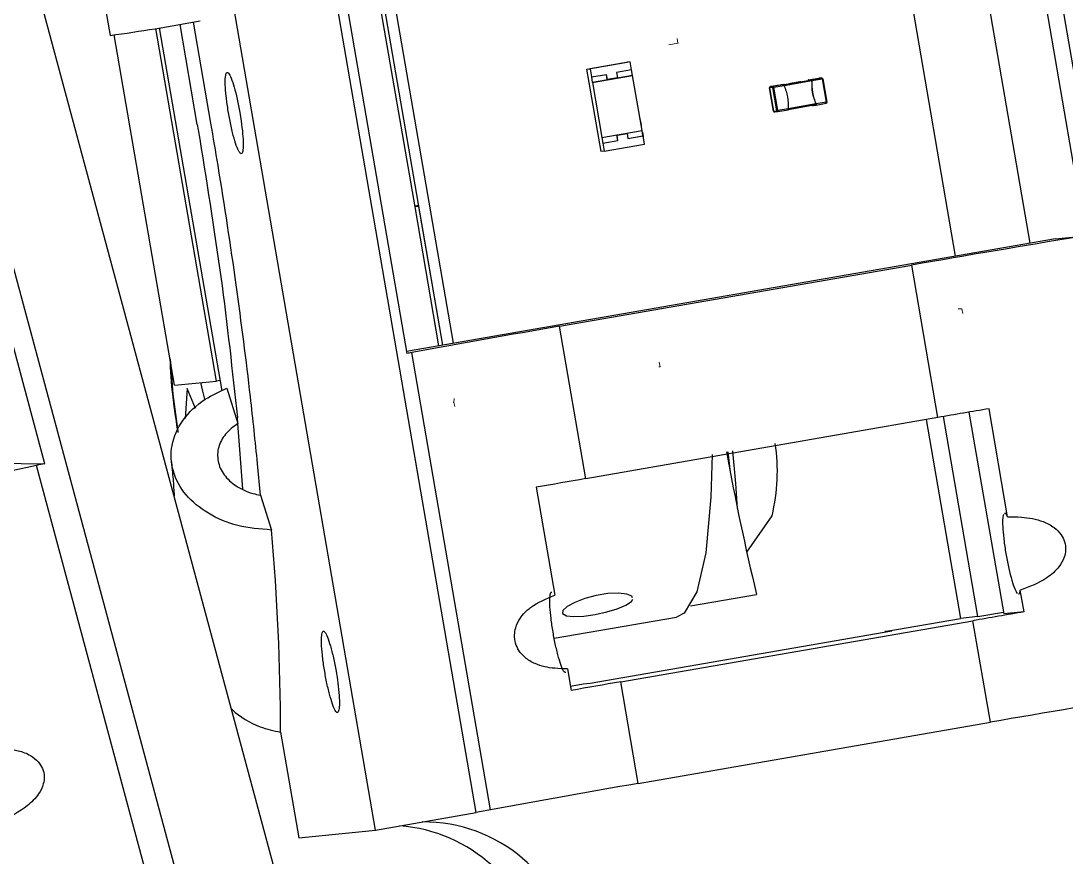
# Model space of a CAD drawing. Header units: millimetres. Extents: x 15 to 1184, y 5 to 836.
# Drawn here: x 813.7 to 833.98, y 595.24 to 611.46 of the extents above; entities that cross this region are included whole.
import ezdxf

# ---------------------------------------------------------------- set-up
doc = ezdxf.new("R2010")
doc.units = ezdxf.units.MM
doc.header["$PDSIZE"] = -1
doc.layers.get('0').update_dxf_attribs({"lineweight": 18})

msp = doc.modelspace()

# ---------------------------------------------------------------- linework, layer by layer
at = {"color": 7, "linetype": 'Continuous', "lineweight": 25}
for p, q in [((834.362, 607.296), (831.476, 624.049)), ((836.194, 598.476), (831.782, 624.098)), ((833.278, 607.151), (830.387, 623.939)), ((818.298, 621.762), (821.184, 605.009)), ((822.528, 596.104), (818.116, 621.726)), ((820.576, 595.765), (816.414, 619.928)), ((819.409, 619.491), (821.875, 605.172)), ((822.089, 605.209), (819.626, 619.513)), ((814.163, 602.872), (809.772, 619.186)), ((816.883, 594.304), (810.166, 619.254)), ((818.658, 594.867), (812.324, 618.397)), ((821.344, 607.856), (819.511, 618.499)), ((830.228, 616.175), (831.826, 606.899)), ((815.09, 613.152), (815.43, 611.182)), ((817.385, 609.479), (817.047, 611.441)), ((817.492, 604.476), (816.313, 611.318)), ((816.38, 611.329), (817.593, 604.287)), ((817.12, 609.452), (816.785, 611.396)), ((816.679, 604.394), (815.509, 611.19)), ((824.678, 610.527), (825.459, 610.662)), ((825.52, 610.669), (824.739, 610.533)), ((825.52, 610.669), (825.459, 610.662)), ((825.547, 610.511), (825.52, 610.669)), ((824.678, 610.527), (824.739, 610.533)), ((824.722, 610.271), (824.678, 610.527)), ((824.739, 610.533), (824.766, 610.375)), ((824.766, 610.375), (825.059, 610.426)), ((824.784, 610.267), (825.565, 610.402)), ((825.566, 610.402), (824.785, 610.267)), ((825.075, 610.327), (825.058, 610.426)), ((825.076, 610.328), (825.059, 610.426)), ((825.547, 610.511), (825.254, 610.46)), ((825.254, 610.46), (825.271, 610.361)), ((825.565, 610.402), (825.546, 610.511)), ((825.566, 610.402), (825.565, 610.402)), ((825.749, 609.338), (825.566, 610.402)), ((824.724, 610.271), (824.722, 610.271)), ((824.91, 609.187), (824.724, 610.271)), ((824.766, 610.375), (824.765, 610.375)), ((824.765, 610.375), (824.784, 610.267)), ((824.784, 610.267), (824.785, 610.267)), ((824.785, 610.267), (824.968, 609.203)), ((825.076, 610.328), (825.075, 610.327)), ((825.271, 610.361), (825.076, 610.328)), ((828.239, 610.19), (828.437, 610.224)), ((828.301, 610.196), (828.239, 610.19)), ((828.499, 610.23), (828.301, 610.196)), ((828.307, 610.176), (828.505, 610.211)), ((828.501, 610.22), (829.041, 610.314)), ((828.501, 610.22), (828.505, 610.211)), ((828.504, 610.211), (829.044, 610.305)), ((828.505, 610.222), (828.504, 610.232)), ((828.505, 610.226), (828.975, 610.307)), ((828.611, 610.243), (828.621, 610.245)), ((828.621, 610.244), (828.611, 610.242)), ((828.614, 610.244), (828.611, 610.243)), ((828.611, 610.243), (828.611, 610.242)), ((828.616, 610.244), (828.614, 610.244)), ((828.625, 610.245), (828.616, 610.244)), ((828.624, 610.245), (828.617, 610.244)), ((828.617, 610.244), (828.621, 610.245)), ((828.621, 610.245), (828.621, 610.244)), ((828.621, 610.245), (828.624, 610.245)), ((828.621, 610.245), (828.622, 610.245)), ((828.624, 610.244), (828.621, 610.244)), ((828.622, 610.245), (828.622, 610.245)), ((828.622, 610.245), (828.624, 610.245)), ((828.624, 610.245), (828.629, 610.246)), ((828.629, 610.245), (828.624, 610.244)), ((828.624, 610.244), (828.624, 610.245)), ((828.626, 610.246), (828.625, 610.245)), ((828.629, 610.246), (828.626, 610.246)), ((828.629, 610.246), (828.629, 610.245)), ((828.631, 610.246), (828.631, 610.246)), ((828.633, 610.246), (828.633, 610.247)), ((828.634, 610.247), (828.635, 610.247)), ((828.637, 610.247), (828.634, 610.247)), ((828.635, 610.247), (828.641, 610.248)), ((828.637, 610.246), (828.643, 610.247)), ((828.64, 610.248), (828.65, 610.249)), ((828.65, 610.248), (828.64, 610.247)), ((828.64, 610.248), (828.64, 610.247)), ((828.643, 610.248), (828.64, 610.248)), ((828.645, 610.249), (828.643, 610.248)), ((828.646, 610.249), (828.643, 610.249)), ((828.643, 610.248), (828.645, 610.249)), ((828.646, 610.249), (828.643, 610.248)), ((828.649, 610.248), (828.643, 610.247)), ((828.644, 610.249), (828.646, 610.249)), ((828.644, 610.248), (828.644, 610.249)), ((828.654, 610.25), (828.645, 610.249)), ((828.653, 610.25), (828.646, 610.249)), ((828.646, 610.249), (828.65, 610.249)), ((828.648, 610.249), (828.646, 610.249)), ((828.648, 610.249), (828.649, 610.248)), ((828.66, 610.252), (828.65, 610.25)), ((828.65, 610.25), (828.658, 610.251)), ((828.658, 610.25), (828.65, 610.249)), ((828.65, 610.249), (828.653, 610.25)), ((828.65, 610.249), (828.651, 610.25)), ((828.65, 610.25), (828.65, 610.25)), ((828.65, 610.25), (828.65, 610.249)), ((828.653, 610.249), (828.65, 610.248)), ((828.65, 610.249), (828.65, 610.249)), ((828.65, 610.249), (828.65, 610.248)), ((828.651, 610.25), (828.651, 610.25)), ((828.651, 610.25), (828.653, 610.25)), ((828.652, 610.25), (828.655, 610.251)), ((828.659, 610.251), (828.652, 610.25)), ((828.659, 610.25), (828.652, 610.249)), ((828.652, 610.25), (828.653, 610.249)), ((828.652, 610.25), (828.653, 610.25)), ((828.652, 610.25), (828.652, 610.25)), ((828.652, 610.25), (828.652, 610.249)), ((828.652, 610.25), (828.652, 610.249)), ((828.652, 610.249), (828.652, 610.249)), ((828.663, 610.251), (828.653, 610.249)), ((828.653, 610.25), (828.658, 610.251)), ((828.658, 610.25), (828.653, 610.249)), ((828.653, 610.249), (828.653, 610.25)), ((828.653, 610.25), (828.653, 610.249)), ((828.653, 610.249), (828.653, 610.249)), ((828.654, 610.25), (828.655, 610.251)), ((828.655, 610.251), (828.654, 610.25)), ((828.655, 610.25), (828.654, 610.25)), ((828.658, 610.251), (828.655, 610.25)), ((828.658, 610.251), (828.663, 610.252)), ((828.658, 610.251), (828.658, 610.25)), ((828.66, 610.251), (828.658, 610.251)), ((828.658, 610.251), (828.659, 610.251)), ((828.658, 610.251), (828.659, 610.251)), ((828.658, 610.25), (828.658, 610.251)), ((828.659, 610.25), (828.658, 610.25)), ((828.659, 610.251), (828.66, 610.251)), ((828.659, 610.251), (828.659, 610.25)), ((828.66, 610.25), (828.659, 610.25)), ((828.663, 610.252), (828.66, 610.252)), ((828.66, 610.251), (828.66, 610.25)), ((828.662, 610.251), (828.662, 610.252)), ((828.663, 610.252), (828.664, 610.252)), ((828.666, 610.252), (828.663, 610.252)), ((828.663, 610.252), (828.663, 610.251)), ((828.664, 610.252), (828.67, 610.253)), ((828.665, 610.252), (828.667, 610.253)), ((828.669, 610.253), (828.665, 610.252)), ((828.668, 610.252), (828.665, 610.251)), ((828.665, 610.252), (828.665, 610.251)), ((828.666, 610.251), (828.672, 610.252)), ((828.667, 610.253), (828.668, 610.252)), ((828.667, 610.253), (828.67, 610.253)), ((828.67, 610.252), (828.668, 610.252)), ((828.675, 610.254), (828.669, 610.253)), ((828.67, 610.253), (828.673, 610.253)), ((828.67, 610.253), (828.67, 610.252)), ((828.67, 610.253), (828.671, 610.253)), ((828.67, 610.253), (828.67, 610.253)), ((828.67, 610.252), (828.67, 610.253)), ((828.67, 610.252), (828.67, 610.252)), ((828.671, 610.252), (828.67, 610.252)), ((828.67, 610.252), (828.673, 610.252)), ((828.678, 610.255), (828.671, 610.254)), ((828.671, 610.254), (828.672, 610.254)), ((828.671, 610.253), (828.676, 610.254)), ((828.672, 610.253), (828.671, 610.253)), ((828.676, 610.253), (828.671, 610.252)), ((828.671, 610.253), (828.671, 610.252)), ((828.672, 610.254), (828.674, 610.254)), ((828.672, 610.253), (828.678, 610.254)), ((828.675, 610.254), (828.672, 610.253)), ((828.678, 610.253), (828.672, 610.252)), ((828.673, 610.253), (828.675, 610.254)), ((828.673, 610.252), (828.675, 610.253)), ((828.673, 610.252), (828.673, 610.253)), ((828.675, 610.254), (828.674, 610.254)), ((828.674, 610.254), (828.676, 610.254)), ((828.676, 610.253), (828.674, 610.253)), ((828.678, 610.254), (828.675, 610.254)), ((828.676, 610.254), (828.678, 610.255)), ((828.679, 610.254), (828.676, 610.253)), ((828.676, 610.254), (828.676, 610.253)), ((828.676, 610.254), (828.676, 610.253)), ((828.68, 610.255), (828.678, 610.255)), ((828.678, 610.255), (828.68, 610.255)), ((828.678, 610.255), (828.679, 610.254)), ((828.678, 610.254), (828.678, 610.253)), ((828.689, 610.256), (828.679, 610.255)), ((828.679, 610.255), (828.687, 610.256)), ((828.687, 610.255), (828.679, 610.254)), ((828.679, 610.255), (828.679, 610.255)), ((828.679, 610.255), (828.679, 610.254)), ((828.679, 610.255), (828.679, 610.254)), ((828.679, 610.254), (828.679, 610.254)), ((828.68, 610.254), (828.679, 610.254)), ((828.68, 610.255), (828.684, 610.256)), ((828.684, 610.256), (828.68, 610.255)), ((828.68, 610.255), (828.683, 610.256)), ((828.684, 610.256), (828.68, 610.255)), ((828.683, 610.255), (828.68, 610.254)), ((828.68, 610.255), (828.68, 610.255)), ((828.68, 610.255), (828.681, 610.254)), ((828.68, 610.255), (828.68, 610.254)), ((828.68, 610.255), (828.68, 610.254)), ((828.681, 610.254), (828.68, 610.254)), ((828.689, 610.256), (828.681, 610.255)), ((828.681, 610.255), (828.688, 610.256)), ((828.688, 610.256), (828.681, 610.255)), ((828.688, 610.255), (828.681, 610.254)), ((828.684, 610.255), (828.681, 610.254)), ((828.681, 610.255), (828.682, 610.254)), ((828.681, 610.255), (828.682, 610.255)), ((828.681, 610.255), (828.681, 610.255)), ((828.681, 610.255), (828.681, 610.254)), ((828.681, 610.255), (828.681, 610.254)), ((828.681, 610.255), (828.681, 610.254)), ((828.681, 610.254), (828.681, 610.254)), ((828.682, 610.255), (828.692, 610.257)), ((828.692, 610.256), (828.682, 610.254)), ((828.685, 610.256), (828.682, 610.255)), ((828.682, 610.255), (828.682, 610.254)), ((828.682, 610.254), (828.682, 610.254)), ((828.683, 610.256), (828.686, 610.256)), ((828.683, 610.256), (828.683, 610.255)), ((828.686, 610.255), (828.683, 610.255)), ((828.684, 610.256), (828.688, 610.256)), ((828.684, 610.256), (828.688, 610.256)), ((828.686, 610.256), (828.684, 610.256)), ((828.688, 610.256), (828.684, 610.256)), ((828.684, 610.256), (828.684, 610.255)), ((828.684, 610.256), (828.684, 610.255)), ((828.688, 610.255), (828.684, 610.255)), ((828.688, 610.255), (828.684, 610.255)), ((828.688, 610.256), (828.685, 610.256)), ((828.686, 610.256), (828.686, 610.255)), ((828.686, 610.256), (828.686, 610.255)), ((828.686, 610.256), (828.686, 610.255)), ((828.687, 610.256), (828.688, 610.256)), ((828.687, 610.255), (828.687, 610.256)), ((828.688, 610.255), (828.687, 610.255)), ((828.688, 610.256), (828.689, 610.257)), ((828.689, 610.257), (828.688, 610.256)), ((828.688, 610.256), (828.689, 610.256)), ((828.688, 610.256), (828.688, 610.255)), ((828.688, 610.256), (828.688, 610.256)), ((828.688, 610.256), (828.688, 610.255)), ((828.689, 610.255), (828.688, 610.255)), ((828.692, 610.257), (828.689, 610.256)), ((828.691, 610.257), (828.692, 610.257)), ((828.693, 610.257), (828.691, 610.257)), ((828.692, 610.256), (828.691, 610.256)), ((828.692, 610.257), (828.692, 610.256)), ((828.692, 610.257), (828.692, 610.256)), ((828.699, 610.258), (828.693, 610.257)), ((828.693, 610.257), (828.694, 610.257)), ((828.693, 610.257), (828.694, 610.256)), ((828.694, 610.257), (828.699, 610.258)), ((828.694, 610.257), (828.695, 610.258)), ((828.694, 610.257), (828.694, 610.257)), ((828.698, 610.258), (828.694, 610.257)), ((828.699, 610.257), (828.694, 610.256)), ((828.694, 610.256), (828.698, 610.257)), ((828.694, 610.256), (828.694, 610.257)), ((828.694, 610.256), (828.695, 610.257)), ((828.694, 610.256), (828.694, 610.256)), ((828.695, 610.258), (828.699, 610.258)), ((828.695, 610.258), (828.697, 610.258)), ((828.699, 610.257), (828.695, 610.257)), ((828.695, 610.257), (828.698, 610.257)), ((828.696, 610.257), (828.701, 610.258)), ((828.7, 610.258), (828.696, 610.257)), ((828.701, 610.257), (828.696, 610.256)), ((828.696, 610.257), (828.696, 610.257)), ((828.696, 610.257), (828.696, 610.256)), ((828.696, 610.257), (828.696, 610.256)), ((828.696, 610.256), (828.696, 610.256)), ((828.697, 610.258), (828.699, 610.258)), ((828.698, 610.258), (828.703, 610.259)), ((828.701, 610.259), (828.698, 610.258)), ((828.703, 610.258), (828.698, 610.257)), ((828.698, 610.257), (828.702, 610.258)), ((828.7, 610.258), (828.698, 610.258)), ((828.698, 610.257), (828.699, 610.257)), ((828.706, 610.259), (828.699, 610.258)), ((828.699, 610.258), (828.704, 610.259)), ((828.699, 610.258), (828.699, 610.257)), ((828.699, 610.258), (828.699, 610.257)), ((828.705, 610.259), (828.7, 610.258)), ((828.7, 610.258), (828.7, 610.259)), ((828.7, 610.258), (828.7, 610.257)), ((828.703, 610.259), (828.701, 610.259)), ((828.701, 610.258), (828.701, 610.257)), ((828.703, 610.259), (828.703, 610.259)), ((828.703, 610.259), (828.703, 610.259)), ((828.704, 610.259), (828.707, 610.259)), ((828.715, 610.261), (828.705, 610.259)), ((828.705, 610.259), (828.713, 610.261)), ((828.713, 610.26), (828.705, 610.258)), ((828.707, 610.259), (828.705, 610.259)), ((828.705, 610.259), (828.705, 610.259)), ((828.705, 610.259), (828.705, 610.258)), ((828.705, 610.258), (828.705, 610.258)), ((828.709, 610.26), (828.706, 610.259)), ((828.714, 610.261), (828.707, 610.26)), ((828.714, 610.26), (828.707, 610.259)), ((828.707, 610.26), (828.708, 610.259)), ((828.707, 610.26), (828.708, 610.26)), ((828.709, 610.26), (828.707, 610.26)), ((828.707, 610.26), (828.709, 610.26)), ((828.707, 610.26), (828.707, 610.26)), ((828.707, 610.26), (828.707, 610.259)), ((828.707, 610.26), (828.707, 610.259)), ((828.707, 610.259), (828.707, 610.259)), ((828.718, 610.26), (828.708, 610.259)), ((828.708, 610.26), (828.708, 610.259)), ((828.708, 610.26), (828.709, 610.26)), ((828.708, 610.259), (828.708, 610.259)), ((828.708, 610.259), (828.708, 610.258)), ((828.719, 610.262), (828.709, 610.26)), ((828.709, 610.26), (828.717, 610.261)), ((828.717, 610.26), (828.709, 610.259)), ((828.709, 610.26), (828.709, 610.26)), ((828.709, 610.26), (828.709, 610.259)), ((828.709, 610.26), (828.709, 610.259)), ((828.709, 610.259), (828.709, 610.259)), ((828.71, 610.259), (828.71, 610.26)), ((828.713, 610.261), (828.714, 610.261)), ((828.713, 610.26), (828.713, 610.261)), ((828.714, 610.26), (828.713, 610.26)), ((828.714, 610.261), (828.715, 610.261)), ((828.714, 610.261), (828.714, 610.26)), ((828.715, 610.26), (828.714, 610.26)), ((828.718, 610.261), (828.715, 610.261)), ((828.717, 610.261), (828.72, 610.261)), ((828.717, 610.26), (828.717, 610.261)), ((828.72, 610.26), (828.717, 610.26)), ((828.718, 610.261), (828.718, 610.26)), ((828.722, 610.262), (828.719, 610.262)), ((828.72, 610.261), (828.722, 610.262)), ((828.722, 610.261), (828.72, 610.26)), ((828.72, 610.261), (828.72, 610.26)), ((828.722, 610.262), (828.722, 610.261)), ((828.734, 610.264), (828.734, 610.263)), ((828.734, 610.263), (828.734, 610.264)), ((828.743, 610.266), (828.743, 610.265)), ((828.758, 610.269), (828.75, 610.267)), ((828.751, 610.267), (828.751, 610.266)), ((828.752, 610.267), (828.758, 610.269)), ((828.758, 610.268), (828.752, 610.266)), ((828.752, 610.267), (828.752, 610.266)), ((828.757, 610.268), (828.755, 610.268)), ((828.758, 610.269), (828.759, 610.269)), ((828.758, 610.269), (828.758, 610.268)), ((828.759, 610.268), (828.758, 610.268)), ((828.778, 610.272), (828.759, 610.269)), ((828.759, 610.269), (828.765, 610.27)), ((828.759, 610.269), (828.76, 610.268)), ((828.759, 610.269), (828.759, 610.268)), ((828.765, 610.269), (828.76, 610.268)), ((828.76, 610.267), (828.76, 610.268)), ((828.763, 610.269), (828.763, 610.268)), ((828.765, 610.27), (828.782, 610.273)), ((828.783, 610.272), (828.765, 610.269)), ((828.765, 610.27), (828.765, 610.269)), ((828.778, 610.272), (828.778, 610.272)), ((828.778, 610.271), (828.778, 610.271)), ((828.78, 610.272), (828.78, 610.271)), ((828.782, 610.273), (828.783, 610.272)), ((828.791, 610.274), (828.791, 610.273)), ((828.794, 610.275), (828.794, 610.274)), ((828.804, 610.276), (828.796, 610.275)), ((828.796, 610.275), (828.802, 610.276)), ((828.802, 610.275), (828.796, 610.274)), ((828.796, 610.275), (828.796, 610.274)), ((828.802, 610.276), (828.805, 610.276)), ((828.802, 610.276), (828.802, 610.275)), ((828.805, 610.275), (828.802, 610.275)), ((828.805, 610.276), (828.805, 610.275)), ((828.806, 610.277), (828.806, 610.276)), ((828.816, 610.278), (828.816, 610.277)), ((828.82, 610.279), (828.82, 610.278)), ((828.825, 610.28), (828.825, 610.279)), ((828.973, 610.316), (828.975, 610.306)), ((828.977, 610.318), (829.176, 610.352)), ((829.04, 610.324), (829.238, 610.359)), ((829.045, 610.312), (829.045, 610.315)), ((829.046, 610.305), (829.244, 610.339)), ((829.046, 610.305), (829.046, 610.315)), ((829.238, 610.359), (829.176, 610.352)), ((829.177, 610.352), (829.176, 610.352)), ((829.176, 610.352), (829.177, 610.352)), ((829.239, 610.359), (829.177, 610.352)), ((829.238, 610.359), (829.239, 610.359)), ((829.244, 610.339), (829.322, 609.886)), ((829.339, 609.889), (829.261, 610.342)), ((829.261, 610.342), (829.261, 610.342)), ((828.222, 610.166), (828.3, 609.713)), ((828.223, 610.166), (828.222, 610.166)), ((828.285, 610.173), (828.223, 610.166)), ((828.301, 609.713), (828.223, 610.166)), ((828.363, 609.719), (828.285, 610.173)), ((828.385, 609.723), (828.307, 610.176)), ((829.123, 609.851), (828.582, 609.757)), ((828.582, 609.747), (829.123, 609.841)), ((829.057, 609.83), (829.058, 609.823)), ((829.322, 609.886), (829.124, 609.851)), ((829.125, 609.831), (829.323, 609.866)), ((829.127, 609.842), (829.125, 609.845)), ((828.3, 609.713), (828.301, 609.713)), ((828.301, 609.713), (828.363, 609.719)), ((828.322, 609.697), (828.384, 609.703)), ((828.583, 609.758), (828.385, 609.723)), ((828.386, 609.703), (828.584, 609.738)), ((828.589, 609.739), (828.587, 609.748)), ((817.12, 609.452), (817.137, 609.35)), ((825.71, 609.564), (825.711, 609.562)), ((825.711, 609.562), (825.711, 609.562)), ((825.711, 609.562), (825.712, 609.555)), ((825.712, 609.555), (825.712, 609.555)), ((825.712, 609.555), (825.712, 609.554)), ((825.72, 609.51), (825.723, 609.497)), ((825.72, 609.51), (825.72, 609.51)), ((825.722, 609.497), (825.723, 609.497)), ((825.724, 609.487), (825.724, 609.487)), ((825.724, 609.487), (825.728, 609.463)), ((825.724, 609.487), (825.724, 609.487)), ((825.728, 609.463), (825.728, 609.463)), ((825.729, 609.454), (825.73, 609.454)), ((825.73, 609.454), (825.732, 609.443)), ((825.739, 609.398), (825.74, 609.398)), ((825.739, 609.398), (825.74, 609.398)), ((825.74, 609.398), (825.741, 609.392)), ((825.74, 609.392), (825.741, 609.392)), ((824.909, 609.187), (824.91, 609.187)), ((824.953, 608.93), (824.909, 609.187)), ((824.909, 609.187), (824.91, 609.187)), ((824.968, 609.203), (824.967, 609.202)), ((824.967, 609.202), (824.986, 609.094)), ((824.968, 609.203), (825.749, 609.338)), ((825.261, 609.243), (825.457, 609.277)), ((825.263, 609.244), (825.261, 609.243)), ((825.278, 609.145), (825.261, 609.243)), ((825.263, 609.244), (825.458, 609.277)), ((825.28, 609.145), (825.263, 609.244)), ((825.458, 609.277), (825.457, 609.277)), ((825.458, 609.277), (825.475, 609.179)), ((825.475, 609.179), (825.768, 609.23)), ((825.475, 609.179), (825.767, 609.23)), ((825.767, 609.23), (825.748, 609.338)), ((825.754, 609.303), (825.755, 609.303)), ((825.762, 609.257), (825.765, 609.258)), ((825.768, 609.23), (825.767, 609.23)), ((825.795, 609.072), (825.768, 609.23)), ((825.77, 609.218), (825.771, 609.218)), ((824.986, 609.094), (825.278, 609.145)), ((824.986, 609.094), (824.987, 609.094)), ((824.987, 609.094), (825.28, 609.145)), ((824.987, 609.094), (825.014, 608.937)), ((825.014, 608.937), (825.795, 609.072)), ((825.278, 609.145), (825.28, 609.145)), ((825.014, 608.937), (824.953, 608.93)), ((821.409, 607.882), (821.342, 607.87)), ((821.412, 607.863), (821.344, 607.856)), ((821.808, 605.16), (821.344, 607.856)), ((821.412, 607.863), (821.875, 605.172)), ((833.773, 607.237), (821.176, 605.05)), ((833.773, 607.237), (834.362, 607.296)), ((824.147, 605.539), (830.98, 606.725)), ((831.489, 603.768), (830.98, 606.725)), ((824.656, 602.582), (824.147, 605.539)), ((822.809, 596.159), (821.282, 605.028)), ((816.679, 604.394), (817.492, 604.476)), ((816.922, 604.333), (816.885, 603.751)), ((817.086, 603.944), (816.922, 604.333)), ((817.558, 604.488), (817.492, 604.476)), ((817.693, 604.339), (817.908, 603.653)), ((832.842, 601.844), (832.481, 603.939)), ((817.908, 603.653), (817.897, 603.771)), ((831.489, 603.768), (824.656, 602.582)), ((831.261, 603.729), (831.925, 599.872)), ((832.264, 599.907), (831.596, 603.787)), ((832.09, 603.872), (832.765, 599.957)), ((818.002, 602.383), (817.908, 603.653)), ((827.415, 603.105), (827.449, 602.757)), ((812.508, 602.893), (814.163, 602.872)), ((816.324, 594.202), (813.999, 602.839)), ((818.345, 602.261), (818.289, 602.872)), ((823.696, 602.414), (824.057, 600.319)), ((818.345, 602.261), (818.557, 601.586)), ((827.78, 601.153), (828.271, 601.864)), ((826.688, 600.114), (827.97, 600.337)), ((833.16, 599.997), (833.088, 600.417)), ((824.045, 599.486), (826.418, 599.898)), ((830.461, 599.618), (831.925, 599.872)), ((832.264, 599.907), (831.925, 599.872)), ((832.264, 599.907), (832.759, 599.993)), ((833.16, 599.997), (832.765, 599.957)), ((825.335, 598.64), (832.168, 599.826)), ((832.507, 597.855), (832.168, 599.826)), ((824.74, 598.615), (830.596, 599.632)), ((830.596, 599.632), (830.461, 599.618)), ((830.463, 599.609), (830.461, 599.618)), ((824.302, 598.892), (824.375, 598.473)), ((825.674, 596.669), (825.335, 598.64)), ((824.36, 598.559), (824.604, 598.602)), ((824.604, 598.602), (824.74, 598.615)), ((825.674, 596.669), (832.507, 597.855)), ((818.734, 597.663), (819.087, 595.614)), ((820.576, 595.765), (822.528, 596.104)), ((819.087, 595.614), (820.576, 595.765))]:
    msp.add_line(p, q, dxfattribs=at)
at = {"color": 7, "linetype": 'Continuous'}
for p, q in [((826.444, 611.031), (826.268, 611.001)), ((826.444, 611.031), (826.428, 611.12)), ((831.95, 605.874), (831.881, 605.875)), ((831.95, 605.874), (831.973, 605.788)), ((826.099, 604.754), (826.075, 604.752)), ((826.099, 604.754), (826.084, 604.843)), ((822.097, 604.06), (822.105, 604.14)), ((822.097, 604.06), (822.116, 603.981))]:
    msp.add_line(p, q, dxfattribs=at)
at = {"color": 7, "linetype": 'Continuous', "lineweight": 25}
for points in [[(828.437, 610.224), (828.456, 610.227), (828.472, 610.229), (828.485, 610.231), (828.494, 610.232), (828.501, 610.232), (828.503, 610.232), (828.503, 610.232), (828.499, 610.23)], [(828.501, 610.22), (828.505, 610.222), (828.505, 610.222)], [(828.977, 610.318), (828.974, 610.317), (828.973, 610.316), (828.976, 610.316), (828.982, 610.316), (828.992, 610.318), (829.005, 610.319), (829.021, 610.321), (829.04, 610.324)], [(828.584, 609.738), (828.588, 609.739), (828.589, 609.739)], [(816.6, 604.853), (816.646, 604.22), (816.739, 603.497)], [(817.264, 604.123), (817.228, 604.279), (817.186, 604.445)], [(827.599, 602.002), (827.571, 602.488), (827.513, 603.122)], [(827.108, 603.052), (827.086, 602.22), (826.988, 601.14), (826.814, 600.384), (826.569, 599.972), (826.418, 599.898)], [(825.563, 600.268), (825.552, 600.301), (825.455, 600.343), (825.293, 600.36), (825.086, 600.351), (824.86, 600.314), (824.637, 600.255), (824.443, 600.181), (824.297, 600.102), (824.215, 600.026), (824.208, 599.964), (824.28, 599.923), (824.422, 599.907), (824.618, 599.917), (824.84, 599.948), (825.064, 599.996), (825.268, 600.057), (825.433, 600.125), (825.541, 600.197), (825.571, 600.242)]]:
    msp.add_lwpolyline(points, dxfattribs=at)
for centre, radius, start, end in [((809.584, 653.002), 42.228, 277.9571, 280.3556), ((828.242, 610.17), 0.0199, 100.1143, 190.1118), ((828.242, 610.17), 0.0199, 100.1254, 190.0223), ((828.304, 610.176), 0.0199, 100.1254, 190.0223), ((828.267, 610.174), 0.0405, 2.8526, 32.0087), ((828.942, 610.864), 0.559, 273.3908, 280.278), ((829.204, 610.337), 0.0405, 2.8526, 32.0087), ((829.183, 610.72), 0.386, 279.1167, 281.6818), ((828.165, 610.966), 0.802, 278.5517, 280.1605), ((829.047, 610.193), 0.37, 271.6259, 282.0429), ((829.261, 610.267), 0.386, 279.1167, 281.6818), ((829.286, 609.875), 0.0379, 346.6779, 17.2583), ((829.319, 609.885), 0.0199, 280.1143, 10.1118), ((828.32, 609.716), 0.0199, 189.5066, 275.5503), ((828.244, 610.513), 0.802, 278.5517, 280.1605), ((828.383, 609.723), 0.0199, 189.5815, 279.5791), ((828.349, 609.712), 0.0379, 346.6779, 17.2583), ((894.017, 244.342), 367.825, 99.35559, 99.86802), ((866.906, 357.494), 251.703, 99.78094, 100.44338), ((826.654, 576.251), 29.274, 100.5747, 100.7701), ((906.308, 172.692), 437.521, 99.71445, 99.84634), ((879.353, 612.656), 52.839, 190.4197, 193.4826), ((824.697, 602.728), 3.677, 346.4049, 8.3948), ((821.454, 567.877), 35.748, 102.0359, 107.5252), ((816.459, 591.148), 11.947, 101.0772, 101.8817), ((892.377, 212.331), 396.084, 99.8447, 99.98564), ((775.682, 597.686), 43.052, 359.9697, 5.1977), ((906.987, 168.75), 437.521, 99.71445, 99.84634), ((893.056, 208.389), 396.084, 99.8447, 99.98564), ((895.545, 235.473), 367.825, 99.35559, 99.86802), ((868.434, 348.625), 251.703, 99.78094, 100.44338), ((825.203, 583.104), 13.273, 100.3917, 101.6268), ((820.825, 592.868), 2.987, 9.5377, 85.7311), ((821.504, 592.938), 2.985, 9.5227, 90.3612)]:
    msp.add_arc(centre, radius, start, end, dxfattribs=at)
for points, knots in [([(817.944, 609.686), (817.928, 609.774), (817.895, 609.951), (817.836, 610.185), (817.777, 610.362), (817.725, 610.461), (817.686, 610.472), (817.663, 610.392), (817.66, 610.232), (817.677, 610.009), (817.712, 609.748), (817.76, 609.479), (817.818, 609.232), (817.877, 609.035), (817.932, 608.91), (817.976, 608.872), (818.004, 608.923), (818.013, 609.06), (818.002, 609.266), (817.977, 609.487), (817.953, 609.63), (817.944, 609.686)], [0, 0, 0, 0, 0.176181, 0.352363, 0.528544, 0.704725, 0.880906, 1.057088, 1.233269, 1.40945, 1.585631, 1.761813, 1.937994, 2.114175, 2.290357, 2.466538, 2.642719, 2.8189, 2.995082, 3.171263, 3.281532, 3.281532, 3.281532, 3.281532]), ([(828.499, 610.23), (828.499, 610.23), (828.499, 610.229), (828.499, 610.227), (828.499, 610.225), (828.499, 610.224)], [0, 0, 0, 0, 0.002733491, 0.00546791, 0.006119943, 0.006119943, 0.006119943, 0.006119943]), ([(828.501, 610.217), (828.501, 610.218), (828.501, 610.22), (828.501, 610.22), (828.501, 610.22), (828.501, 610.22)], [0, 0, 0, 0, 0.00136409, 0.00272728, 0.003139259, 0.003139259, 0.003139259, 0.003139259]), ([(828.631, 610.246), (828.631, 610.247), (828.632, 610.247), (828.634, 610.247), (828.635, 610.247)], [0, 0, 0, 0, 0.002035905, 0.003971228, 0.003971228, 0.003971228, 0.003971228]), ([(828.633, 610.247), (828.632, 610.247), (828.631, 610.247), (828.631, 610.246), (828.631, 610.246)], [0, 0, 0, 0, 0.001009305, 0.002080875, 0.002080875, 0.002080875, 0.002080875]), ([(828.635, 610.246), (828.634, 610.246), (828.632, 610.246), (828.632, 610.246), (828.631, 610.246)], [0, 0, 0, 0, 0.001935323, 0.003971228, 0.003971228, 0.003971228, 0.003971228]), ([(828.64, 610.248), (828.639, 610.248), (828.636, 610.247), (828.634, 610.247), (828.633, 610.247)], [0, 0, 0, 0, 0.003865722, 0.007464687, 0.007464687, 0.007464687, 0.007464687]), ([(828.66, 610.251), (828.66, 610.251), (828.661, 610.251), (828.663, 610.252), (828.664, 610.252)], [0, 0, 0, 0, 0.002035905, 0.003971228, 0.003971228, 0.003971228, 0.003971228]), ([(828.662, 610.252), (828.661, 610.252), (828.66, 610.251), (828.66, 610.251), (828.66, 610.251)], [0, 0, 0, 0, 0.001009305, 0.002080875, 0.002080875, 0.002080875, 0.002080875]), ([(828.664, 610.251), (828.663, 610.251), (828.661, 610.25), (828.661, 610.25), (828.66, 610.25)], [0, 0, 0, 0, 0.001935323, 0.003971228, 0.003971228, 0.003971228, 0.003971228]), ([(828.669, 610.253), (828.668, 610.253), (828.665, 610.252), (828.663, 610.252), (828.662, 610.252)], [0, 0, 0, 0, 0.003865722, 0.007464687, 0.007464687, 0.007464687, 0.007464687]), ([(828.674, 610.254), (828.673, 610.254), (828.672, 610.254), (828.671, 610.254), (828.67, 610.253), (828.669, 610.253), (828.669, 610.253)], [0, 0, 0, 0, 0.001014998, 0.00205402, 0.003207345, 0.004542259, 0.004542259, 0.004542259, 0.004542259]), ([(828.681, 610.255), (828.681, 610.255), (828.681, 610.255), (828.682, 610.255), (828.683, 610.256), (828.683, 610.256), (828.684, 610.256)], [0, 0, 0, 0, 0.00062057, 0.001233635, 0.001915966, 0.002724848, 0.002724848, 0.002724848, 0.002724848]), ([(828.684, 610.255), (828.683, 610.255), (828.683, 610.255), (828.682, 610.254), (828.681, 610.254), (828.681, 610.254), (828.681, 610.254)], [0, 0, 0, 0, 0.000808882, 0.001491213, 0.002104278, 0.002724848, 0.002724848, 0.002724848, 0.002724848]), ([(828.682, 610.255), (828.682, 610.255), (828.681, 610.255), (828.681, 610.255), (828.681, 610.255), (828.681, 610.255), (828.681, 610.255)], [0, 0, 0, 0, 0.0002131898, 0.0004137953, 0.0006144003, 0.0008275885, 0.0008275885, 0.0008275885, 0.0008275885]), ([(828.686, 610.256), (828.686, 610.256), (828.686, 610.256), (828.686, 610.256), (828.686, 610.256), (828.686, 610.256), (828.686, 610.256)], [0, 0, 0, 0, 0.0001532392, 0.000299428, 0.0004485533, 0.0006100583, 0.0006100583, 0.0006100583, 0.0006100583]), ([(828.686, 610.256), (828.686, 610.256), (828.686, 610.256), (828.686, 610.256), (828.686, 610.256), (828.686, 610.256)], [0, 0, 0, 0, 0.0001742768, 0.0003476088, 0.0007257643, 0.0007257643, 0.0007257643, 0.0007257643]), ([(828.686, 610.255), (828.686, 610.255), (828.686, 610.255), (828.686, 610.255), (828.686, 610.255), (828.686, 610.255)], [0, 0, 0, 0, 0.0003781555, 0.0005514875, 0.0007257643, 0.0007257643, 0.0007257643, 0.0007257643]), ([(828.692, 610.257), (828.692, 610.257), (828.693, 610.257), (828.693, 610.257), (828.694, 610.257), (828.695, 610.258), (828.696, 610.258), (828.697, 610.258), (828.698, 610.258)], [0, 0, 0, 0, 0.001625251, 0.002334953, 0.003007299, 0.003672643, 0.004362265, 0.005916826, 0.005916826, 0.005916826, 0.005916826]), ([(828.698, 610.257), (828.697, 610.257), (828.696, 610.257), (828.695, 610.257), (828.694, 610.256), (828.693, 610.256), (828.693, 610.256), (828.692, 610.256), (828.692, 610.256)], [0, 0, 0, 0, 0.00155456, 0.002244183, 0.002909527, 0.003581873, 0.004291575, 0.005916826, 0.005916826, 0.005916826, 0.005916826]), ([(828.698, 610.258), (828.697, 610.258), (828.697, 610.258), (828.696, 610.258), (828.695, 610.258), (828.695, 610.258), (828.695, 610.258)], [0, 0, 0, 0, 0.000839854, 0.001606444, 0.002417931, 0.003376009, 0.003376009, 0.003376009, 0.003376009]), ([(828.699, 610.258), (828.699, 610.258), (828.7, 610.259), (828.702, 610.259), (828.703, 610.259), (828.703, 610.259), (828.703, 610.259)], [0, 0, 0, 0, 0.001167421, 0.002174493, 0.003132832, 0.004169906, 0.004169906, 0.004169906, 0.004169906]), ([(828.699, 610.258), (828.699, 610.258), (828.7, 610.258), (828.7, 610.259), (828.7, 610.259), (828.7, 610.259)], [0, 0, 0, 0, 0.0001758114, 0.0003888972, 0.0009503677, 0.0009503677, 0.0009503677, 0.0009503677]), ([(828.703, 610.258), (828.703, 610.258), (828.703, 610.258), (828.702, 610.258), (828.701, 610.258), (828.699, 610.257), (828.699, 610.257)], [0, 0, 0, 0, 0.001037074, 0.001995413, 0.003002485, 0.004169906, 0.004169906, 0.004169906, 0.004169906]), ([(828.699, 610.257), (828.7, 610.257), (828.7, 610.257), (828.7, 610.258), (828.7, 610.258), (828.7, 610.258)], [0, 0, 0, 0, 0.0001758114, 0.0003888972, 0.0009503677, 0.0009503677, 0.0009503677, 0.0009503677]), ([(828.7, 610.259), (828.7, 610.259), (828.7, 610.259), (828.7, 610.259), (828.7, 610.258), (828.7, 610.258)], [0, 0, 0, 0, 0.0002592651, 0.0003558875, 0.0004340235, 0.0004340235, 0.0004340235, 0.0004340235]), ([(828.701, 610.258), (828.702, 610.258), (828.705, 610.259), (828.707, 610.259), (828.708, 610.259)], [0, 0, 0, 0, 0.0035785, 0.00702321, 0.00702321, 0.00702321, 0.00702321]), ([(828.708, 610.258), (828.707, 610.258), (828.705, 610.258), (828.702, 610.257), (828.701, 610.257)], [0, 0, 0, 0, 0.00344471, 0.00702321, 0.00702321, 0.00702321, 0.00702321]), ([(828.708, 610.259), (828.708, 610.26), (828.71, 610.26), (828.709, 610.26), (828.709, 610.26)], [0, 0, 0, 0, 0.00093447, 0.001944679, 0.001944679, 0.001944679, 0.001944679]), ([(828.71, 610.259), (828.71, 610.259), (828.71, 610.259), (828.708, 610.259), (828.708, 610.258)], [0, 0, 0, 0, 0.00101021, 0.001944679, 0.001944679, 0.001944679, 0.001944679]), ([(828.734, 610.264), (828.735, 610.264), (828.736, 610.265), (828.739, 610.265), (828.744, 610.266), (828.749, 610.267), (828.751, 610.267)], [0, 0, 0, 0, 0.00431897, 0.00826676, 0.01224079, 0.0166314, 0.0166314, 0.0166314, 0.0166314]), ([(828.751, 610.266), (828.749, 610.266), (828.745, 610.265), (828.74, 610.264), (828.736, 610.264), (828.735, 610.263), (828.734, 610.263)], [0, 0, 0, 0, 0.0043906, 0.00836464, 0.01231242, 0.0166314, 0.0166314, 0.0166314, 0.0166314]), ([(828.75, 610.267), (828.747, 610.267), (828.743, 610.266), (828.739, 610.265), (828.738, 610.265)], [0, 0, 0, 0, 0.00607517, 0.01221284, 0.01221284, 0.01221284, 0.01221284]), ([(828.755, 610.268), (828.754, 610.268), (828.752, 610.267), (828.749, 610.267), (828.747, 610.266), (828.746, 610.266), (828.744, 610.266), (828.743, 610.266), (828.743, 610.266)], [0, 0, 0, 0, 0.00340453, 0.00489588, 0.00631873, 0.00774159, 0.00923293, 0.01263746, 0.01263746, 0.01263746, 0.01263746]), ([(828.743, 610.266), (828.743, 610.266), (828.743, 610.266), (828.744, 610.266), (828.748, 610.267), (828.75, 610.267), (828.752, 610.267)], [0, 0, 0, 0, 0.002395051, 0.004461159, 0.006520172, 0.008896825, 0.008896825, 0.008896825, 0.008896825]), ([(828.752, 610.266), (828.75, 610.266), (828.748, 610.266), (828.745, 610.265), (828.743, 610.265), (828.743, 610.265), (828.743, 610.265)], [0, 0, 0, 0, 0.002376653, 0.004435666, 0.006501773, 0.008896825, 0.008896825, 0.008896825, 0.008896825]), ([(828.751, 610.267), (828.752, 610.267), (828.754, 610.268), (828.758, 610.268), (828.76, 610.268)], [0, 0, 0, 0, 0.004519725, 0.009214268, 0.009214268, 0.009214268, 0.009214268]), ([(828.76, 610.267), (828.758, 610.267), (828.754, 610.267), (828.752, 610.266), (828.751, 610.266)], [0, 0, 0, 0, 0.004694543, 0.009214268, 0.009214268, 0.009214268, 0.009214268]), ([(828.779, 610.272), (828.776, 610.271), (828.771, 610.27), (828.764, 610.269), (828.759, 610.268), (828.757, 610.268), (828.757, 610.268)], [0, 0, 0, 0, 0.0059708, 0.01120071, 0.01643104, 0.02240292, 0.02240292, 0.02240292, 0.02240292]), ([(828.763, 610.269), (828.763, 610.269), (828.762, 610.269), (828.761, 610.269), (828.76, 610.269), (828.759, 610.269), (828.758, 610.269)], [0, 0, 0, 0, 0.001249828, 0.002370713, 0.003490052, 0.004735716, 0.004735716, 0.004735716, 0.004735716]), ([(828.759, 610.269), (828.759, 610.269), (828.761, 610.269), (828.762, 610.269), (828.763, 610.269), (828.763, 610.269), (828.763, 610.269)], [0, 0, 0, 0, 0.001025224, 0.001934578, 0.002843932, 0.003869156, 0.003869156, 0.003869156, 0.003869156]), ([(828.763, 610.268), (828.763, 610.268), (828.763, 610.268), (828.762, 610.268), (828.761, 610.268), (828.76, 610.268), (828.759, 610.268)], [0, 0, 0, 0, 0.001025224, 0.001934578, 0.002843932, 0.003869156, 0.003869156, 0.003869156, 0.003869156]), ([(828.76, 610.268), (828.763, 610.269), (828.769, 610.27), (828.776, 610.271), (828.78, 610.272)], [0, 0, 0, 0, 0.01034451, 0.02046974, 0.02046974, 0.02046974, 0.02046974]), ([(828.78, 610.271), (828.777, 610.27), (828.769, 610.269), (828.763, 610.268), (828.76, 610.267)], [0, 0, 0, 0, 0.01012523, 0.02046974, 0.02046974, 0.02046974, 0.02046974]), ([(828.79, 610.274), (828.788, 610.274), (828.785, 610.273), (828.782, 610.273), (828.78, 610.273), (828.779, 610.272), (828.778, 610.272), (828.778, 610.272), (828.778, 610.272)], [0, 0, 0, 0, 0.00336075, 0.00483627, 0.00624538, 0.00765449, 0.00913001, 0.01249076, 0.01249076, 0.01249076, 0.01249076]), ([(828.796, 610.275), (828.795, 610.275), (828.794, 610.274), (828.79, 610.274), (828.785, 610.273), (828.781, 610.272), (828.779, 610.272)], [0, 0, 0, 0, 0.00455397, 0.00870687, 0.01286399, 0.0174295, 0.0174295, 0.0174295, 0.0174295]), ([(828.78, 610.272), (828.783, 610.272), (828.789, 610.273), (828.794, 610.274), (828.796, 610.275)], [0, 0, 0, 0, 0.00818688, 0.01648185, 0.01648185, 0.01648185, 0.01648185]), ([(828.796, 610.274), (828.794, 610.273), (828.789, 610.272), (828.783, 610.271), (828.78, 610.271)], [0, 0, 0, 0, 0.00829497, 0.01648185, 0.01648185, 0.01648185, 0.01648185]), ([(828.782, 610.273), (828.784, 610.273), (828.787, 610.274), (828.792, 610.274), (828.794, 610.275)], [0, 0, 0, 0, 0.00566342, 0.01138757, 0.01138757, 0.01138757, 0.01138757]), ([(828.794, 610.274), (828.792, 610.273), (828.788, 610.273), (828.784, 610.272), (828.783, 610.272)], [0, 0, 0, 0, 0.00572415, 0.01138757, 0.01138757, 0.01138757, 0.01138757]), ([(828.805, 610.277), (828.804, 610.277), (828.802, 610.276), (828.799, 610.276), (828.794, 610.275), (828.791, 610.275), (828.79, 610.274)], [0, 0, 0, 0, 0.00387342, 0.00740609, 0.01095928, 0.01488858, 0.01488858, 0.01488858, 0.01488858]), ([(828.793, 610.275), (828.793, 610.275), (828.795, 610.275), (828.796, 610.275), (828.797, 610.275), (828.797, 610.275), (828.797, 610.275), (828.797, 610.275), (828.796, 610.275), (828.796, 610.275), (828.795, 610.275), (828.793, 610.275), (828.792, 610.275), (828.791, 610.274)], [0, 0, 0, 0, 0.00145229, 0.00272947, 0.0040081, 0.00546418, 0.00619229, 0.00684745, 0.00746206, 0.00807501, 0.00872545, 0.00944647, 0.01118743, 0.01118743, 0.01118743, 0.01118743]), ([(828.791, 610.273), (828.792, 610.274), (828.794, 610.274), (828.795, 610.274), (828.797, 610.274), (828.797, 610.274), (828.798, 610.274)], [0, 0, 0, 0, 0.001687448, 0.003157357, 0.004628361, 0.006318673, 0.006318673, 0.006318673, 0.006318673]), ([(828.794, 610.275), (828.795, 610.275), (828.798, 610.275), (828.801, 610.276), (828.804, 610.277), (828.805, 610.277), (828.806, 610.277)], [0, 0, 0, 0, 0.00317956, 0.00609782, 0.00903104, 0.01225161, 0.01225161, 0.01225161, 0.01225161]), ([(828.806, 610.276), (828.805, 610.276), (828.804, 610.276), (828.802, 610.275), (828.798, 610.274), (828.795, 610.274), (828.794, 610.274)], [0, 0, 0, 0, 0.00322058, 0.00615379, 0.00907206, 0.01225161, 0.01225161, 0.01225161, 0.01225161]), ([(828.816, 610.278), (828.816, 610.278), (828.816, 610.278), (828.815, 610.278), (828.813, 610.278), (828.812, 610.278), (828.808, 610.277), (828.806, 610.277), (828.804, 610.276)], [0, 0, 0, 0, 0.00336075, 0.00483627, 0.00624538, 0.00765449, 0.00913001, 0.01249076, 0.01249076, 0.01249076, 0.01249076]), ([(828.817, 610.279), (828.815, 610.278), (828.811, 610.278), (828.807, 610.277), (828.805, 610.277)], [0, 0, 0, 0, 0.00617867, 0.01236314, 0.01236314, 0.01236314, 0.01236314]), ([(828.805, 610.276), (828.808, 610.277), (828.814, 610.278), (828.818, 610.279), (828.82, 610.279)], [0, 0, 0, 0, 0.00777265, 0.01559746, 0.01559746, 0.01559746, 0.01559746]), ([(828.82, 610.278), (828.818, 610.278), (828.814, 610.277), (828.808, 610.276), (828.805, 610.275)], [0, 0, 0, 0, 0.00782481, 0.01559746, 0.01559746, 0.01559746, 0.01559746]), ([(828.806, 610.277), (828.807, 610.277), (828.81, 610.277), (828.813, 610.278), (828.815, 610.278), (828.816, 610.278), (828.816, 610.278)], [0, 0, 0, 0, 0.00270963, 0.00519961, 0.00766784, 0.01031709, 0.01031709, 0.01031709, 0.01031709]), ([(828.816, 610.277), (828.816, 610.277), (828.815, 610.277), (828.813, 610.277), (828.81, 610.276), (828.807, 610.276), (828.806, 610.276)], [0, 0, 0, 0, 0.00264925, 0.00511748, 0.00760746, 0.01031709, 0.01031709, 0.01031709, 0.01031709]), ([(828.82, 610.279), (828.822, 610.279), (828.825, 610.28), (828.825, 610.28), (828.825, 610.28)], [0, 0, 0, 0, 0.002318376, 0.004646105, 0.004646105, 0.004646105, 0.004646105]), ([(828.825, 610.279), (828.825, 610.279), (828.825, 610.279), (828.822, 610.278), (828.82, 610.278)], [0, 0, 0, 0, 0.002327729, 0.004646105, 0.004646105, 0.004646105, 0.004646105]), ([(829.046, 610.319), (829.045, 610.321), (829.043, 610.323), (829.041, 610.324), (829.04, 610.324), (829.04, 610.324)], [0, 0, 0, 0, 0.003639586, 0.007285832, 0.008275085, 0.008275085, 0.008275085, 0.008275085]), ([(829.041, 610.314), (829.042, 610.314), (829.043, 610.314), (829.044, 610.313), (829.044, 610.312), (829.045, 610.312)], [0, 0, 0, 0, 0.00184236, 0.003685438, 0.004179526, 0.004179526, 0.004179526, 0.004179526]), ([(829.044, 610.305), (829.044, 610.305), (829.045, 610.307), (829.045, 610.308), (829.045, 610.31), (829.045, 610.311), (829.045, 610.312)], [0, 0, 0, 0, 0.001804244, 0.003608488, 0.005412732, 0.007215916, 0.007215916, 0.007215916, 0.007215916]), ([(829.125, 609.845), (829.125, 609.844), (829.124, 609.842), (829.124, 609.841), (829.123, 609.841), (829.123, 609.841)], [0, 0, 0, 0, 0.001787899, 0.00357462, 0.004114232, 0.004114232, 0.004114232, 0.004114232]), ([(829.125, 609.831), (829.125, 609.832), (829.127, 609.832), (829.128, 609.835), (829.129, 609.837), (829.129, 609.838)], [0, 0, 0, 0, 0.003609093, 0.007219411, 0.008080306, 0.008080306, 0.008080306, 0.008080306]), ([(828.582, 609.747), (828.582, 609.748), (828.582, 609.748), (828.582, 609.749), (828.581, 609.75), (828.581, 609.75)], [0, 0, 0, 0, 0.001320907, 0.002642328, 0.002996319, 0.002996319, 0.002996319, 0.002996319]), ([(828.582, 609.743), (828.582, 609.741), (828.583, 609.739), (828.584, 609.738), (828.584, 609.738), (828.584, 609.738)], [0, 0, 0, 0, 0.002600236, 0.005205229, 0.005911983, 0.005911983, 0.005911983, 0.005911983]), ([(818.289, 602.872), (818.245, 603.302), (818.131, 604.413), (817.88, 606.353), (817.61, 608.153), (817.431, 609.205), (817.385, 609.479)], [0, 0, 0, 0, 1.393313, 3.601485, 5.870303, 6.669728, 6.669728, 6.669728, 6.669728]), ([(825.714, 609.528), (825.714, 609.528), (825.713, 609.528), (825.713, 609.525), (825.713, 609.524), (825.713, 609.523)], [0, 0, 0, 0, 0.002880493, 0.004178439, 0.005446369, 0.005446369, 0.005446369, 0.005446369]), ([(825.713, 609.523), (825.713, 609.522), (825.713, 609.52), (825.714, 609.516), (825.714, 609.512), (825.715, 609.509)], [0, 0, 0, 0, 0.00325722, 0.00661234, 0.01408364, 0.01408364, 0.01408364, 0.01408364]), ([(825.725, 609.453), (825.725, 609.451), (825.725, 609.447), (825.726, 609.443), (825.726, 609.441)], [0, 0, 0, 0, 0.00599678, 0.0122311, 0.0122311, 0.0122311, 0.0122311]), ([(825.726, 609.441), (825.727, 609.439), (825.728, 609.434), (825.729, 609.431), (825.729, 609.429)], [0, 0, 0, 0, 0.00628555, 0.01226369, 0.01226369, 0.01226369, 0.01226369]), ([(825.729, 609.429), (825.73, 609.428), (825.731, 609.425), (825.731, 609.425), (825.732, 609.425)], [0, 0, 0, 0, 0.002486289, 0.005267116, 0.005267116, 0.005267116, 0.005267116]), ([(825.732, 609.443), (825.733, 609.439), (825.734, 609.433), (825.734, 609.428), (825.734, 609.425)], [0, 0, 0, 0, 0.0088745, 0.01739991, 0.01739991, 0.01739991, 0.01739991]), ([(825.734, 609.425), (825.734, 609.423), (825.734, 609.419), (825.733, 609.419), (825.733, 609.418)], [0, 0, 0, 0, 0.003520927, 0.007343131, 0.007343131, 0.007343131, 0.007343131]), ([(817.137, 609.35), (817.293, 608.385), (817.608, 606.443), (817.8, 604.666), (817.897, 603.771)], [0, 0, 0, 0, 2.797483, 5.631201, 5.631201, 5.631201, 5.631201]), ([(825.752, 609.311), (825.753, 609.311), (825.754, 609.309), (825.755, 609.305), (825.755, 609.303)], [0, 0, 0, 0, 0.001478312, 0.00905829, 0.00905829, 0.00905829, 0.00905829]), ([(825.755, 609.303), (825.757, 609.296), (825.76, 609.286), (825.763, 609.271), (825.765, 609.262), (825.765, 609.258)], [0, 0, 0, 0, 0.02243857, 0.03407455, 0.04613335, 0.04613335, 0.04613335, 0.04613335]), ([(825.765, 609.258), (825.766, 609.254), (825.767, 609.247), (825.769, 609.233), (825.77, 609.224), (825.771, 609.218)], [0, 0, 0, 0, 0.01067574, 0.02125521, 0.0404147, 0.0404147, 0.0404147, 0.0404147]), ([(825.771, 609.218), (825.771, 609.216), (825.771, 609.214), (825.771, 609.213), (825.771, 609.212)], [0, 0, 0, 0, 0.004653285, 0.005297115, 0.005297115, 0.005297115, 0.005297115]), ([(816.591, 604.906), (816.591, 604.877), (816.589, 604.651), (816.639, 604.154), (816.711, 603.671), (816.741, 603.477)], [0, 0, 0, 0, 0.11591, 0.90512, 1.438016, 1.438016, 1.438016, 1.438016]), ([(818.557, 601.586), (818.335, 601.605), (817.891, 601.642), (817.309, 601.893), (816.868, 602.259), (816.616, 602.723), (816.591, 603.233), (816.809, 603.726), (817.201, 604.112), (817.548, 604.272), (817.693, 604.339)], [0, 0, 0, 0, 0.556313, 1.112463, 1.677436, 2.257658, 2.851645, 3.451266, 4.042355, 4.46937, 4.46937, 4.46937, 4.46937]), ([(817.908, 603.653), (817.821, 603.587), (817.646, 603.455), (817.516, 603.194), (817.502, 602.918), (817.621, 602.651), (817.859, 602.43), (818.123, 602.308), (818.295, 602.272), (818.345, 602.261)], [0, 0, 0, 0, 0.303616, 0.607084, 0.918613, 1.237091, 1.555741, 1.868304, 1.994395, 1.994395, 1.994395, 1.994395]), ([(816.615, 602.934), (816.627, 602.811), (816.651, 602.569), (816.665, 602.352), (816.672, 602.246)], [0, 0, 0, 0, 0.351458, 0.6909323, 0.6909323, 0.6909323, 0.6909323]), ([(832.761, 601.889), (832.754, 601.859), (832.741, 601.797), (832.747, 601.605), (832.77, 601.365), (832.811, 601.098), (832.863, 600.834), (832.922, 600.605), (832.981, 600.428), (833.013, 600.377), (833.029, 600.352)], [0, 0, 0, 0, 0.198896, 0.397337, 0.594872, 0.791457, 0.987454, 1.183473, 1.380111, 1.577702, 1.577702, 1.577702, 1.577702]), ([(832.842, 601.844), (832.824, 601.878), (832.801, 601.922), (832.787, 601.908), (832.784, 601.905)], [0, 0, 0, 0, 0.07305029, 0.09601293, 0.09601293, 0.09601293, 0.09601293]), ([(832.842, 601.844), (832.931, 601.843), (833.165, 601.841), (833.477, 601.784), (833.736, 601.653), (833.879, 601.512), (833.956, 601.358), (833.975, 601.202), (833.94, 601.032), (833.826, 600.835), (833.548, 600.594), (833.267, 600.486), (833.088, 600.417)], [0, 0, 0, 0, 0.265826, 0.696458, 0.945141, 1.137297, 1.291614, 1.446417, 1.592166, 1.801914, 2.124564, 2.69373, 2.69373, 2.69373, 2.69373]), ([(824.302, 598.892), (824.219, 598.894), (824.002, 598.898), (823.719, 598.958), (823.487, 599.092), (823.359, 599.234), (823.289, 599.389), (823.269, 599.545), (823.295, 599.714), (823.391, 599.909), (823.633, 600.146), (823.892, 600.252), (824.057, 600.319)], [0, 0, 0, 0, 0.250179, 0.65468, 0.88846, 1.069075, 1.214194, 1.35977, 1.496836, 1.693933, 1.997006, 2.532394, 2.532394, 2.532394, 2.532394]), ([(824.269, 598.822), (824.26, 598.821), (824.238, 598.82), (824.188, 598.924), (824.13, 599.103), (824.071, 599.341), (824.02, 599.607), (823.981, 599.871), (823.959, 600.106), (823.958, 600.281), (823.971, 600.379), (823.991, 600.379), (823.999, 600.379)], [0, 0, 0, 0, 0.131275, 0.307626, 0.483581, 0.658745, 0.833078, 1.006895, 1.180732, 1.355108, 1.530318, 1.633247, 1.633247, 1.633247, 1.633247]), ([(833.054, 600.348), (833.059, 600.346), (833.076, 600.339), (833.083, 600.384), (833.088, 600.417)], [0, 0, 0, 0, 0.02489249, 0.08838728, 0.08838728, 0.08838728, 0.08838728]), ([(819.811, 598.846), (819.795, 598.934), (819.762, 599.111), (819.702, 599.346), (819.644, 599.522), (819.592, 599.621), (819.553, 599.632), (819.53, 599.552), (819.527, 599.392), (819.544, 599.169), (819.579, 598.908), (819.627, 598.639), (819.685, 598.392), (819.744, 598.195), (819.799, 598.07), (819.842, 598.032), (819.871, 598.083), (819.88, 598.22), (819.869, 598.426), (819.844, 598.647), (819.82, 598.791), (819.811, 598.846)], [0, 0, 0, 0, 0.176181, 0.352363, 0.528544, 0.704725, 0.880906, 1.057088, 1.233269, 1.40945, 1.585631, 1.761813, 1.937994, 2.114175, 2.290357, 2.466538, 2.642719, 2.8189, 2.995082, 3.171263, 3.281532, 3.281532, 3.281532, 3.281532]), ([(817.785, 598.112), (817.789, 598.109), (817.946, 597.959), (818.261, 597.77), (818.601, 597.694), (818.734, 597.663)], [0, 0, 0, 0, 0.015624, 0.653164, 1.063875, 1.063875, 1.063875, 1.063875]), ([(812.947, 597.328), (813.035, 597.336), (813.268, 597.359), (813.591, 597.335), (813.87, 597.231), (814.032, 597.105), (814.125, 596.96), (814.158, 596.807), (814.135, 596.636), (814.031, 596.429), (813.764, 596.162), (813.494, 596.025), (813.321, 595.938)], [0, 0, 0, 0, 0.269214, 0.705334, 0.957186, 1.151792, 1.308075, 1.464852, 1.612458, 1.824879, 2.151642, 2.728061, 2.728061, 2.728061, 2.728061])]:
    msp.add_open_spline(points, degree=3, knots=knots, dxfattribs=at)
for points in [[(828.505, 610.211), (828.531, 610.138), (828.584, 609.991), (828.584, 609.835), (828.583, 609.758)], [(828.734, 610.264), (828.734, 610.264), (828.734, 610.264), (828.735, 610.264), (828.736, 610.265), (828.737, 610.265), (828.738, 610.265)], [(828.791, 610.274), (828.79, 610.274), (828.789, 610.274), (828.787, 610.274), (828.786, 610.274), (828.786, 610.273), (828.787, 610.274), (828.788, 610.274), (828.79, 610.274), (828.792, 610.274), (828.793, 610.275)], [(828.817, 610.279), (828.819, 610.279), (828.823, 610.28), (828.824, 610.28), (828.825, 610.28)], [(829.044, 610.305), (829.044, 610.227), (829.044, 610.071), (829.096, 609.925), (829.123, 609.851)], [(829.124, 609.851), (829.098, 609.925), (829.046, 610.071), (829.046, 610.227), (829.046, 610.305)], [(829.125, 609.845), (829.125, 609.845), (829.124, 609.846), (829.124, 609.848), (829.123, 609.849), (829.123, 609.851), (829.123, 609.851)], [(829.124, 609.851), (829.125, 609.85), (829.126, 609.846), (829.127, 609.843), (829.128, 609.842)], [(828.582, 609.747), (828.583, 609.749), (828.583, 609.752), (828.583, 609.756), (828.583, 609.758)]]:
    msp.add_open_spline(points, degree=3, dxfattribs=at)
at = {"color": 7, "linetype": 'Continuous'}
for p in [(826.444, 611.031), (831.95, 605.874), (826.099, 604.754), (822.097, 604.06)]:
    msp.add_point(p, dxfattribs=at)

doc.saveas('drawing.dxf')
